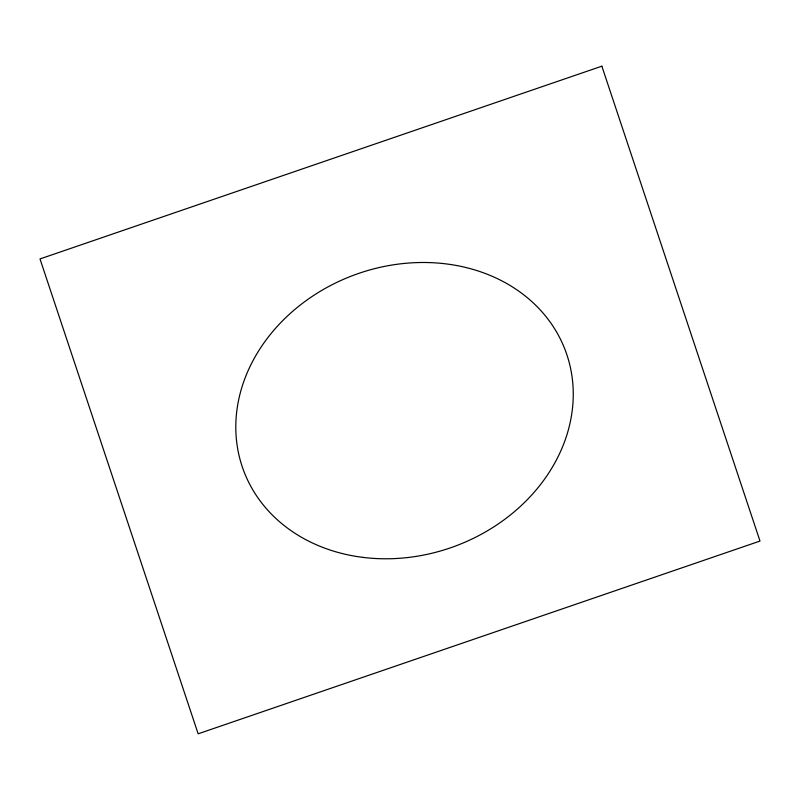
<?xml version="1.0" encoding="UTF-8"?>
<svg xmlns="http://www.w3.org/2000/svg" width="800" height="800" viewBox="0 0 800 800"><rect width="100%" height="100%" fill="white"/><g stroke="black" fill="none" stroke-linecap="round" stroke-linejoin="round"><path stroke-width="1.2" d="M601.85 66.18L40 258.94L198.15 733.82L760 541.06L601.85 66.18M362.92 557.38A171.72 144.66 -20.2 0 0 566.94 354.92A171.72 144.66 -20.2 0 0 283.73 319.62A171.72 144.66 -20.2 0 0 362.92 557.38"/></g></svg>
